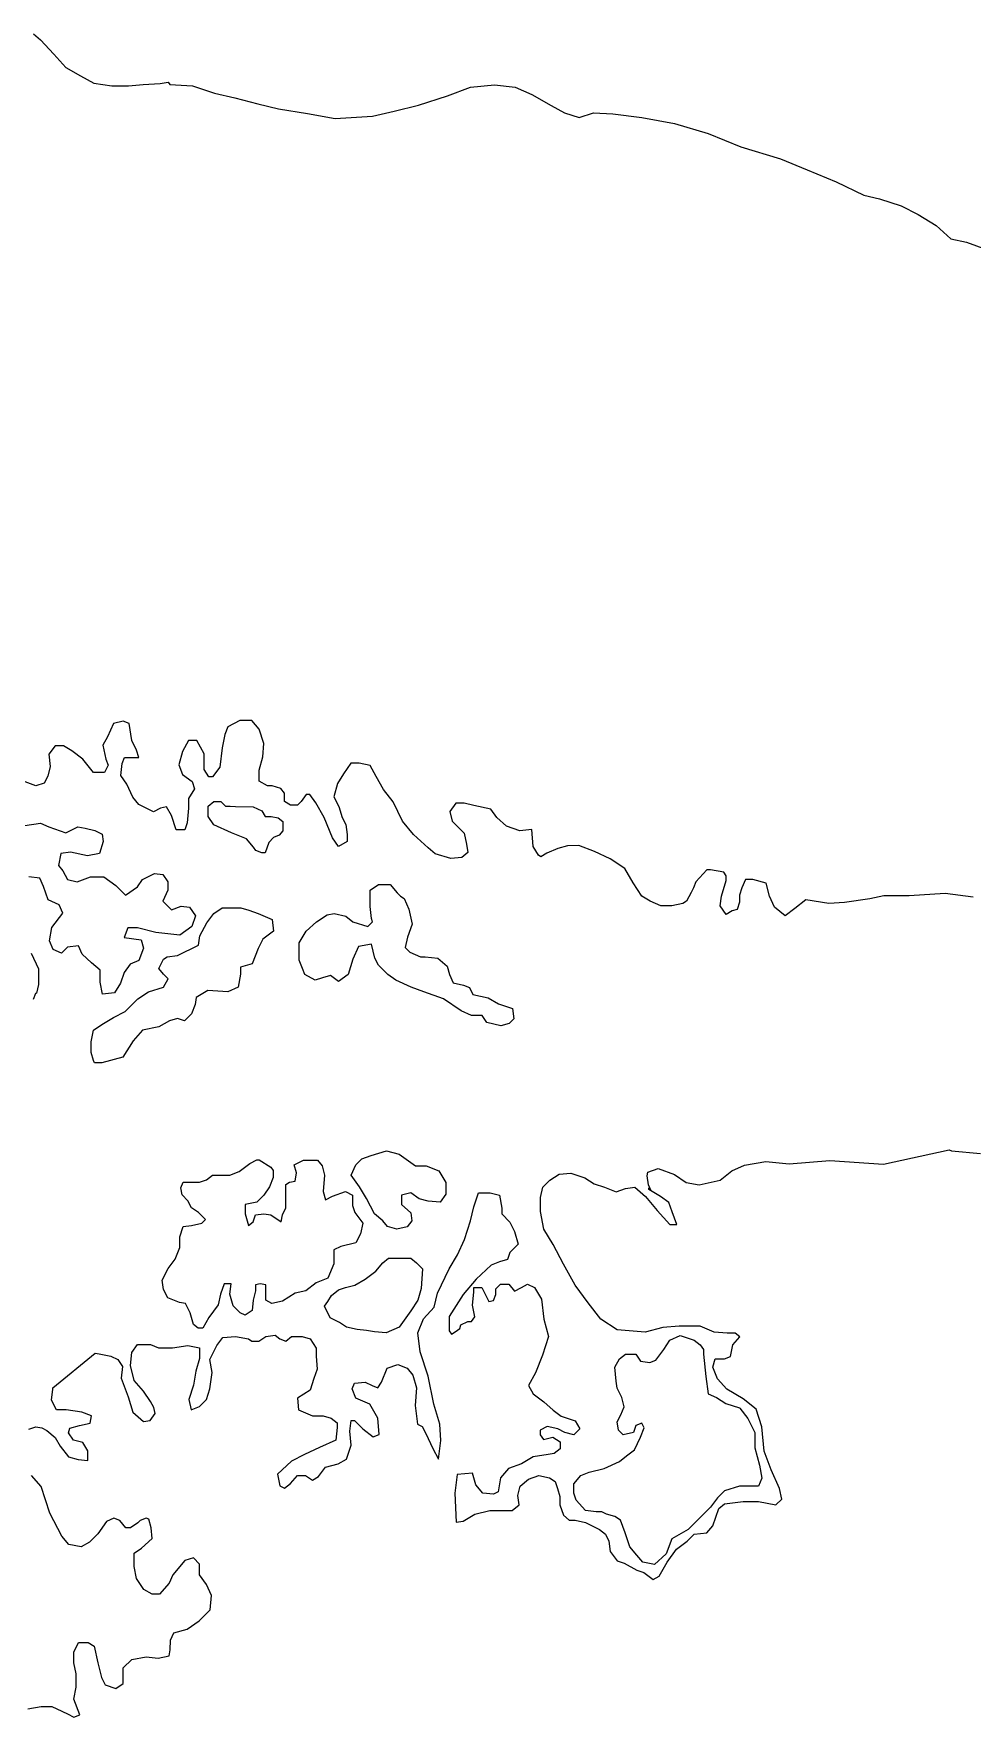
# Model space of a CAD drawing. Extents: x 283583 to 658922, y 889284 to 1241133.
# Drawn here: x 383054 to 384700, y 1102273 to 1105223 of the extents above; entities that cross this region are included whole.
import ezdxf

# ---------------------------------------------------------------- set-up
doc = ezdxf.new("R2010")
doc.units = 0
doc.header["$MEASUREMENT"] = 0
doc.layers.add('PUNTARENAS', color=7, linetype='Continuous')

msp = doc.modelspace()

# ---------------------------------------------------------------- linework, layer by layer
at = {"layer": 'PUNTARENAS', "color": 241}
for points in [[(383053.4, 1105223.1), (383066.1, 1105212.5), (383089.3, 1105187.1), (383110.5, 1105163.8), (383135.9, 1105149), (383159.2, 1105136.2), (383190.9, 1105132), (383220.5, 1105132), (383245.9, 1105134.1), (383275.6, 1105136.1), (383290, 1105138.3), (383292.5, 1105134), (383332.7, 1105131.9), (383370.8, 1105119.1), (383406.8, 1105110.6), (383447, 1105100), (383483, 1105091.5), (383533.8, 1105083), (383582.5, 1105074.5), (383648.1, 1105078.6), (383686.2, 1105087.1), (383728.5, 1105097.6), (383779.4, 1105114.5), (383819.6, 1105129.3), (383861.9, 1105133.5), (383897.9, 1105129.2), (383927.5, 1105116.5), (383961.4, 1105097.4), (383984.7, 1105084.7), (384010.1, 1105076.2), (384035.5, 1105084.6), (384069.3, 1105082.5), (384120.1, 1105076.1), (384177.3, 1105065.5), (384236.5, 1105048.5), (384293.7, 1105025.1), (384363.5, 1105003.9), (384410.1, 1104984.8), (384460.8, 1104963.6), (384509.5, 1104940.3), (384537, 1104933.9), (384575.1, 1104921.2), (384604.7, 1104906.3), (384636.5, 1104887.2), (384661.8, 1104863.9), (384689.4, 1104857.6), (384735.9, 1104840.6)], [(384701, 1103710.2), (384652.3, 1103716.6), (384588.8, 1103712.5), (384544.4, 1103712.5), (384520, 1103707.2), (384475.6, 1103700.9), (384448.1, 1103698.8), (384407.8, 1103705.2), (384388.8, 1103690.4), (384371.8, 1103677.7), (384352.8, 1103692.6), (384344.3, 1103711.6), (384338, 1103734.9), (384314.7, 1103741.3), (384302, 1103741.3), (384295.7, 1103726.5), (384291.4, 1103713.8), (384291.4, 1103701.1), (384287.2, 1103688.4), (384278.7, 1103686.3), (384268.1, 1103679.9), (384257.5, 1103694.8), (384259.7, 1103711.7), (384268.2, 1103739.2), (384268.2, 1103747.7), (384263.9, 1103754), (384240.7, 1103758.3), (384234.3, 1103758.3), (384215.2, 1103737.1), (384211, 1103726.6), (384206.8, 1103718.1), (384198.3, 1103703.3), (384191.9, 1103699.1), (384172.9, 1103694.8), (384153.8, 1103694.9), (384134.8, 1103703.3), (384120, 1103711.8), (384105.2, 1103735.1), (384090.4, 1103760.5), (384065, 1103777.5), (384037.5, 1103790.2), (384010, 1103800.8), (383989.9, 1103799.8), (383972.9, 1103795.6), (383953.9, 1103787.1), (383943.3, 1103780.8), (383938.8, 1103783.5), (383929.5, 1103798.8), (383927.4, 1103828.4), (383906.3, 1103826.3), (383883, 1103834.8), (383866.1, 1103849.6), (383855.5, 1103864.5), (383825.9, 1103870.8), (383808.9, 1103875.1), (383794.1, 1103875.1), (383783.5, 1103860.3), (383787.7, 1103843.4), (383808.9, 1103822.2), (383813.1, 1103803.1), (383815.2, 1103788.3), (383804.6, 1103779.8), (383785.6, 1103777.7), (383758, 1103786.2), (383745.4, 1103796.8), (383720, 1103820.1), (383700.9, 1103843.4), (383684, 1103877.3), (383667.1, 1103898.5), (383654.4, 1103921.8), (383643.9, 1103940.9), (383624.8, 1103945.1), (383610, 1103945.1), (383597.3, 1103926.1), (383586.7, 1103909.2), (383580.3, 1103885.9), (383588.8, 1103868.9), (383595.1, 1103849.9), (383601.5, 1103837.2), (383603.6, 1103820.2), (383603.5, 1103807.5), (383588.7, 1103799.1), (383578.1, 1103813.9), (383563.4, 1103849.9), (383548.6, 1103875.3), (383538, 1103890.2), (383531.6, 1103890.2), (383523.2, 1103877.5), (383516.8, 1103871.1), (383504.1, 1103871.1), (383493.5, 1103877.5), (383493.5, 1103892.3), (383487.2, 1103900.8), (383472.4, 1103905), (383463.9, 1103905), (383449.1, 1103913.5), (383449.1, 1103932.6), (383455.5, 1103955.9), (383457.6, 1103979.1), (383449.2, 1104004.5), (383436.5, 1104019.4), (383415.3, 1104019.4), (383394.2, 1104008.8), (383388.9, 1103995.1), (383384.6, 1103971.8), (383380.3, 1103937.9), (383367.6, 1103921), (383361.3, 1103921), (383352.8, 1103933.7), (383352.8, 1103961.2), (383340.2, 1103984.5), (383325.3, 1103984.5), (383314.7, 1103965.5), (383308.4, 1103942.2), (383314.7, 1103925.3), (383331.6, 1103912.6), (383335.8, 1103899.9), (383325.2, 1103882.9), (383325.2, 1103866), (383323.1, 1103840.6), (383318.8, 1103827.9), (383304, 1103827.9), (383295.6, 1103853.3), (383287.1, 1103868.2), (383276.5, 1103866.1), (383263.8, 1103859.7), (383238.5, 1103872.4), (383227.9, 1103885.1), (383217.3, 1103908.4), (383206.7, 1103923.3), (383208.9, 1103944.4), (383213.1, 1103955), (383238.5, 1103955), (383234.3, 1103967.7), (383225.9, 1103984.6), (383221.6, 1104014.3), (383211.1, 1104018.5), (383194.1, 1104014.3), (383183.5, 1103991), (383175, 1103976.2), (383180.3, 1103951.9), (383184.5, 1103941.3), (383178.2, 1103928.6), (383159.1, 1103928.6), (383140.1, 1103951.9), (383121.1, 1103966.7), (383106.2, 1103975.2), (383091.4, 1103975.2), (383080.8, 1103960.4), (383082.9, 1103939.3), (383078.7, 1103922.3), (383072.3, 1103909.6), (383057.5, 1103905.4), (383034.2, 1103913.9)], [(383038.4, 1103835.6), (383065.9, 1103839.8), (383080.7, 1103833.4), (383110.3, 1103822.8), (383131.5, 1103833.4), (383144.2, 1103831.2), (383161.1, 1103827), (383173.8, 1103820.6), (383175.9, 1103807.9), (383169.6, 1103786.8), (383148.4, 1103782.6), (383118.8, 1103788.9), (383101.8, 1103786.8), (383097.6, 1103765.7), (383105, 1103756.1), (383113.4, 1103741.3), (383130.4, 1103737.1), (383153.7, 1103745.5), (383176.9, 1103745.5), (383198.1, 1103730.6), (383215, 1103713.7), (383236.2, 1103728.5), (383244.7, 1103741.2), (383265.9, 1103751.8), (383280.7, 1103749.6), (383289.1, 1103736.9), (383289.1, 1103722.1), (383280.6, 1103703.1), (383295.4, 1103688.2), (383312.4, 1103694.6), (383327.2, 1103692.4), (383337.8, 1103677.6), (383331.4, 1103658.6), (383310.2, 1103643.8), (383267.9, 1103648), (383236.1, 1103656.5), (383219.2, 1103656.5), (383212.8, 1103639.6), (383242.5, 1103635.3), (383246.7, 1103620.5), (383238.2, 1103599.4), (383223.4, 1103593), (383212.8, 1103578.2), (383206.4, 1103559.2), (383195.8, 1103542.3), (383174.6, 1103540.2), (383170.4, 1103561.3), (383170.5, 1103582.5), (383155.6, 1103595.2), (383138.7, 1103610), (383132.4, 1103624.9), (383113.3, 1103622.8), (383102.7, 1103612.2), (383087.9, 1103618.6), (383081.6, 1103633.4), (383085.8, 1103656.7), (383104.9, 1103682), (383098.6, 1103696.9), (383079.5, 1103705.4), (383071.1, 1103728.6), (383064.8, 1103743.5), (383045.7, 1103745.6)], [(383049.8, 1103612.2), (383062.5, 1103584.7), (383062.5, 1103557.2), (383058.7, 1103542.2), (383057.2, 1103541.3), (383052.9, 1103530.7)], [(383045.2, 1102778), (383057.9, 1102782.2), (383068.4, 1102780.1), (383076.9, 1102775.8), (383091.7, 1102763.1), (383100.2, 1102748.3), (383115, 1102729.2), (383131.9, 1102725), (383148.8, 1102722.9), (383148.8, 1102739.8), (383140.4, 1102754.6), (383123.5, 1102758.9), (383115, 1102771.6), (383117.1, 1102780), (383134.1, 1102784.3), (383153.1, 1102788.5), (383155.3, 1102801.2), (383138.3, 1102807.5), (383110.8, 1102811.8), (383093.9, 1102811.8), (383085.4, 1102828.7), (383087.6, 1102847.8), (383087.4, 1102850.6), (383161.7, 1102911.4), (383168.6, 1102910.2), (383189.1, 1102906), (383201.3, 1102899.9), (383209.5, 1102887.6), (383207.5, 1102867.1), (383219.7, 1102834.4), (383227.9, 1102807.8), (383246.3, 1102791.4), (383258.5, 1102793.4), (383266.7, 1102805.7), (383264.7, 1102815.9), (383258.6, 1102826.2), (383246.3, 1102844.6), (383230, 1102863), (383223.8, 1102889.6), (383225.9, 1102912.2), (383236.2, 1102926.5), (383258.7, 1102926.4), (383273, 1102920.3), (383297.5, 1102920.3), (383324.1, 1102924.3), (383344.6, 1102920.2), (383344.6, 1102901.8), (383338.4, 1102879.3), (383334.3, 1102854.8), (383326.1, 1102830.2), (383330.2, 1102811.8), (383344.5, 1102817.9), (383356.8, 1102830.2), (383363, 1102848.6), (383367.1, 1102877.2), (383363, 1102899.8), (383375.3, 1102924.3), (383385.6, 1102938.6), (383408.1, 1102940.6), (383430.6, 1102936.5), (383436.7, 1102932.4), (383449, 1102932.4), (383461.3, 1102940.6), (383477.6, 1102942.6), (383485.8, 1102936.5), (383496, 1102932.4), (383506.3, 1102940.5), (383524.7, 1102940.5), (383539, 1102936.4), (383549.2, 1102920), (383549.2, 1102905.7), (383551.3, 1102883.2), (383545.1, 1102866.8), (383538.9, 1102846.4), (383516.4, 1102832.1), (383518.4, 1102811.6), (383543, 1102801.4), (383561.4, 1102801.3), (383575.7, 1102797.2), (383586, 1102789), (383586, 1102780.9), (383583.9, 1102758.4), (383555.2, 1102746.1), (383528.6, 1102733.8), (383506.1, 1102721.6), (383481.5, 1102699.1), (383485.6, 1102678.6), (383493.8, 1102674.5), (383504, 1102682.7), (383516.3, 1102697), (383530.6, 1102697), (383542.9, 1102688.8), (383553.1, 1102694.9), (383565.4, 1102711.3), (383587.9, 1102717.4), (383602.3, 1102725.6), (383610.5, 1102750.1), (383608.5, 1102774.7), (383610.5, 1102793.1), (383616.7, 1102793.1), (383631, 1102778.8), (383649.4, 1102764.4), (383659.6, 1102768.5), (383657.6, 1102797.2), (383643.3, 1102821.7), (383618.7, 1102832), (383612.6, 1102848.4), (383616.7, 1102858.6), (383635.1, 1102860.6), (383647.4, 1102854.5), (383657.6, 1102850.4), (383663.8, 1102860.6), (383674, 1102885.1), (383692.5, 1102891.3), (383708.8, 1102885.1), (383719, 1102872.8), (383725.2, 1102850.3), (383723.1, 1102819.6), (383727.2, 1102786.9), (383735.3, 1102782.8), (383741.5, 1102770.5), (383753.7, 1102743.9), (383763.9, 1102725.5), (383766, 1102743.9), (383768.1, 1102758.2), (383766, 1102786.8), (383755.8, 1102821.6), (383745.6, 1102870.8), (383731.4, 1102913.7), (383727.3, 1102946.5), (383737.6, 1102971), (383756, 1102991.5), (383762.1, 1103016), (383782.6, 1103059), (383797, 1103083.5), (383809.3, 1103110.1), (383819.6, 1103142.9), (383825.7, 1103167.4), (383833.9, 1103192), (383854.4, 1103191.9), (383870.8, 1103187.8), (383874.8, 1103165.3), (383874.8, 1103155.1), (383889.1, 1103140.7), (383897.3, 1103124.4), (383903.4, 1103101.9), (383889.1, 1103087.5), (383885, 1103075.3), (383870.7, 1103071.2), (383856.3, 1103065.1), (383829.7, 1103040.5), (383807.2, 1103013.9), (383782.6, 1102975.1), (383782.6, 1102950.5), (383786.6, 1102944.4), (383792.8, 1102948.5), (383801, 1102954.6), (383803, 1102960.7), (383815.3, 1102966.9), (383821.4, 1102966.9), (383827.6, 1102975), (383823.5, 1102995.5), (383825.6, 1103018), (383825.6, 1103026.2), (383839.9, 1103026.2), (383852.2, 1103001.6), (383860.4, 1103003.7), (383864.5, 1103013.9), (383864.5, 1103024.1), (383872.7, 1103032.3), (383887, 1103032.3), (383897.2, 1103020), (383909.5, 1103026.1), (383919.7, 1103032.3), (383932, 1103026.1), (383944.3, 1103005.6), (383948.3, 1102970.8), (383956.5, 1102940.1), (383946.2, 1102907.4), (383933.9, 1102876.7), (383921.6, 1102854.2), (383929.8, 1102839.9), (383948.2, 1102825.6), (383964.6, 1102811.2), (383978.9, 1102801), (384003.4, 1102792.8), (384011.6, 1102778.4), (384001.3, 1102768.2), (383985, 1102772.3), (383972.7, 1102778.5), (383954.3, 1102782.6), (383942, 1102776.5), (383942, 1102768.3), (383948.1, 1102760.1), (383964.5, 1102764.2), (383976.8, 1102756), (383976.8, 1102743.7), (383966.5, 1102735.5), (383956.3, 1102733.5), (383929.7, 1102729.4), (383909.2, 1102717.1), (383886.7, 1102709), (383872.4, 1102692.6), (383868.2, 1102668.1), (383860.1, 1102664), (383841.6, 1102666), (383829.4, 1102680.4), (383823.3, 1102700.8), (383796.6, 1102698.8), (383792.5, 1102666.1), (383794.5, 1102614.9), (383806.8, 1102617), (383827.3, 1102629.2), (383853.9, 1102635.3), (383892.8, 1102635.3), (383905.1, 1102645.5), (383903, 1102661.9), (383907.1, 1102678.3), (383921.5, 1102690.5), (383939.9, 1102696.6), (383958.3, 1102692.5), (383968.5, 1102686.4), (383972.6, 1102674.1), (383976.7, 1102659.8), (383976.7, 1102645.5), (383982.8, 1102627), (383993, 1102618.8), (384003.3, 1102618.8), (384021.7, 1102614.7), (384046.2, 1102602.4), (384056.4, 1102594.2), (384062.6, 1102581.9), (384064.6, 1102563.5), (384076.9, 1102547.1), (384089.1, 1102543), (384111.6, 1102530.7), (384123.9, 1102526.6), (384140.3, 1102514.3), (384150.5, 1102520.5), (384164.9, 1102545), (384181.2, 1102567.5), (384199.7, 1102581.8), (384212, 1102594.1), (384234.5, 1102596.1), (384244.7, 1102608.4), (384255, 1102639.1), (384265.2, 1102647.2), (384298, 1102651.3), (384324.6, 1102651.3), (384355.3, 1102645.1), (384365.5, 1102655.3), (384361.4, 1102673.8), (384347.1, 1102706.5), (384334.9, 1102739.3), (384330.8, 1102782.2), (384320.6, 1102812.9), (384298.1, 1102831.4), (384269.5, 1102847.8), (384253.1, 1102866.2), (384245, 1102886.7), (384249.1, 1102901), (384265.4, 1102901), (384275.7, 1102905.1), (384279.8, 1102925.5), (384292.1, 1102939.8), (384283.9, 1102946), (384269.6, 1102946), (384247.1, 1102948.1), (384222.5, 1102958.3), (384185.7, 1102958.4), (384157, 1102956.3), (384126.3, 1102948.2), (384077.2, 1102952.3), (384048.6, 1102970.8), (384026.1, 1102999.4), (384003.6, 1103030.1), (383983.2, 1103067), (383964.8, 1103101.8), (383948.5, 1103128.4), (383942.4, 1103159.1), (383942.4, 1103183.7), (383946.5, 1103202.1), (383958.8, 1103214.4), (383975.2, 1103224.6), (383995.6, 1103226.6), (384020.2, 1103218.4), (384036.5, 1103208.1), (384054.9, 1103202), (384075.4, 1103193.8), (384091.8, 1103199.9), (384108.1, 1103201.9), (384126.5, 1103185.6), (384147, 1103161), (384169.5, 1103136.4), (384181.8, 1103136.4), (384173.6, 1103158.9), (384167.5, 1103175.3), (384153.2, 1103185.5), (384132.7, 1103197.8), (384132.3, 1103201), (384136.8, 1103195.8), (384131.7, 1103205.9), (384129.8, 1103221.9), (384130.7, 1103228.5), (384149.1, 1103234.6), (384177.7, 1103224.4), (384198.2, 1103210), (384220.7, 1103205.9), (384257.5, 1103214.1), (384278, 1103230.4), (384300.5, 1103240.7), (384337.4, 1103246.8), (384378.3, 1103242.6), (384449.9, 1103248.7), (384544.1, 1103242.5), (384658.9, 1103267.2), (384663.3, 1103265.6), (384713.9, 1103260.7)], [(383043.7, 1102287.9), (383066.9, 1102292.2), (383086, 1102292.1), (383094.5, 1102287.9), (383113.5, 1102279.4), (383124.1, 1102273.1), (383134.7, 1102277.3), (383124.1, 1102304.8), (383128.4, 1102326), (383128.4, 1102349.3), (383124.2, 1102368.3), (383124.2, 1102387.4), (383132.7, 1102404.3), (383149.6, 1102404.3), (383160.2, 1102397.9), (383166.5, 1102368.3), (383172.8, 1102342.9), (383179.2, 1102330.2), (383198.2, 1102323.8), (383210.9, 1102332.2), (383211, 1102359.8), (383225.8, 1102374.6), (383251.2, 1102378.8), (383272.4, 1102376.6), (383291.4, 1102380.9), (383293.5, 1102391.4), (383293.6, 1102408.4), (383299.9, 1102421.1), (383323.2, 1102427.4), (383344.4, 1102442.2), (383363.5, 1102461.2), (383365.6, 1102486.6), (383357.1, 1102505.7), (383344.5, 1102522.6), (383344.5, 1102541.7), (383333.9, 1102552.3), (383319.1, 1102548.1), (383297.9, 1102522.7), (383291.5, 1102507.9), (383274.6, 1102488.8), (383261.9, 1102488.8), (383247.1, 1102497.3), (383234.4, 1102516.4), (383230.2, 1102537.6), (383230.2, 1102560.8), (383242.9, 1102569.3), (383262, 1102586.2), (383259.9, 1102605.3), (383255.6, 1102620.1), (383251.4, 1102622.2), (383240.8, 1102618), (383236.6, 1102613.8), (383223.9, 1102605.3), (383215.4, 1102605.3), (383204.8, 1102618), (383194.3, 1102622.3), (383181.5, 1102615.9), (383166.7, 1102594.8), (383151.9, 1102580), (383137.1, 1102571.5), (383115.9, 1102575.8), (383103.2, 1102590.6), (383082.1, 1102630.8), (383067.3, 1102677.4), (383050.4, 1102696.5)]]:
    msp.add_lwpolyline(points, dxfattribs=at)
for points in [[(383443.6, 1103791.9), (383439.5, 1103798), (383427.3, 1103812.4), (383400.7, 1103822.6), (383370, 1103837), (383359.8, 1103851.3), (383359.8, 1103869.7), (383370, 1103877.9), (383382.3, 1103877.9), (383390.5, 1103869.7), (383398.7, 1103869.7), (383407.9, 1103868.7), (383438.6, 1103868.6), (383453.9, 1103861.5), (383460, 1103851.2), (383470.3, 1103851.2), (383482.5, 1103849.1), (383490.7, 1103843), (383490.7, 1103826.6), (383484.6, 1103818.5), (383474.3, 1103814.4), (383466.1, 1103806.2), (383460, 1103787.8), (383453.8, 1103787.8)], [(383691.2, 1103718), (383697.3, 1103711.8), (383703.4, 1103707.8), (383711.6, 1103689.3), (383717.7, 1103662.7), (383709.5, 1103640.2), (383705.4, 1103621.8), (383713.6, 1103613.6), (383732, 1103605.4), (383740.2, 1103605.4), (383762.7, 1103603.3), (383779, 1103589), (383783.1, 1103574.7), (383789.2, 1103560.3), (383807.7, 1103556.2), (383817.9, 1103552.1), (383824, 1103539.8), (383850.6, 1103533.7), (383869, 1103523.4), (383893.6, 1103515.2), (383895.6, 1103496.8), (383887.4, 1103488.6), (383873.1, 1103484.5), (383848.5, 1103490.7), (383840.3, 1103503), (383821.9, 1103503), (383803.5, 1103511.2), (383772.8, 1103531.7), (383738.1, 1103544), (383715.6, 1103552.2), (383689, 1103564.5), (383674.7, 1103574.8), (383658.3, 1103591.2), (383652.2, 1103603.4), (383646.1, 1103628), (383623.5, 1103623.9), (383613.3, 1103601.4), (383605.1, 1103574.8), (383588.7, 1103562.6), (383574.4, 1103572.8), (383560.1, 1103568.7), (383547.8, 1103564.6), (383529.4, 1103574.9), (383525.3, 1103585.1), (383519.2, 1103599.5), (383519.2, 1103630.2), (383531.5, 1103650.6), (383549.9, 1103667), (383568.3, 1103679.2), (383580.6, 1103681.3), (383601.1, 1103677.1), (383613.4, 1103666.9), (383639.9, 1103658.7), (383648.1, 1103666.9), (383646.1, 1103673), (383644.1, 1103693.5), (383644.1, 1103722.1), (383658.4, 1103732.3), (383678.9, 1103732.3)], [(383154.8, 1103438.1), (383154.8, 1103456.5), (383158.9, 1103477), (383173.2, 1103487.2), (383193.7, 1103499.5), (383214.2, 1103509.7), (383236.7, 1103532.2), (383255.1, 1103544.4), (383281.7, 1103552.6), (383289.9, 1103566.9), (383281.8, 1103575.1), (383273.6, 1103585.4), (383281.8, 1103601.7), (383287.9, 1103605.8), (383306.3, 1103607.8), (383343.2, 1103626.2), (383345.3, 1103642.6), (383357.6, 1103665.1), (383369.8, 1103681.4), (383384.2, 1103691.7), (383416.9, 1103691.6), (383431.2, 1103687.5), (383447.6, 1103681.4), (383472.2, 1103671.1), (383474.2, 1103650.7), (383455.8, 1103636.4), (383447.6, 1103620), (383437.3, 1103593.4), (383416.8, 1103587.3), (383416.8, 1103575), (383412.7, 1103552.5), (383394.3, 1103544.3), (383359.5, 1103546.4), (383339, 1103534.1), (383337, 1103521.9), (383330.8, 1103505.5), (383318.5, 1103493.2), (383306.2, 1103497.3), (383291.9, 1103493.3), (383273.5, 1103483), (383244.8, 1103476.9), (383228.4, 1103458.5), (383210, 1103429.9), (383173.2, 1103419.7), (383160.9, 1103419.7), (383158.8, 1103423.8)], [(383445.2, 1103249.6), (383449.3, 1103249.6), (383469.7, 1103237.3), (383473.8, 1103231.2), (383473.8, 1103218.9), (383467.6, 1103202.5), (383457.4, 1103188.2), (383445.1, 1103175.9), (383424.6, 1103171.9), (383424.6, 1103155.5), (383430.7, 1103135), (383438.9, 1103141.2), (383443, 1103153.4), (383457.4, 1103155.5), (383469.6, 1103153.4), (383488, 1103141.1), (383490.1, 1103153.4), (383496.3, 1103165.7), (383496.3, 1103206.6), (383502.4, 1103210.7), (383512.7, 1103212.7), (383514.7, 1103227), (383510.6, 1103241.4), (383527, 1103249.5), (383551.6, 1103249.5), (383559.8, 1103239.3), (383563.8, 1103222.9), (383561.8, 1103194.2), (383565.8, 1103179.9), (383578.1, 1103186), (383600.6, 1103194.2), (383612.9, 1103188.1), (383612.9, 1103169.6), (383617, 1103157.4), (383631.3, 1103138.9), (383627.2, 1103120.5), (383619, 1103104.2), (383592.4, 1103098), (383580.1, 1103091.9), (383580.1, 1103067.4), (383569.8, 1103042.8), (383549.3, 1103034.6), (383530.9, 1103020.3), (383512.5, 1103016.3), (383490, 1103002), (383471.6, 1102997.9), (383461.3, 1103004), (383461.3, 1103030.6), (383451.1, 1103032.7), (383442.9, 1103030.6), (383442.9, 1103020.4), (383438.8, 1103004), (383436.8, 1102985.6), (383424.5, 1102977.5), (383416.3, 1102981.6), (383404, 1102993.8), (383397.9, 1103014.3), (383400, 1103032.7), (383387.7, 1103032.7), (383381.5, 1103014.3), (383377.4, 1102995.9), (383361, 1102973.4), (383350.8, 1102955), (383342.6, 1102955), (383334.4, 1102961.2), (383328.3, 1102981.6), (383320.1, 1102998), (383309.9, 1103000.1), (383289.4, 1103008.3), (383281.3, 1103022.6), (383279.2, 1103039), (383289.5, 1103059.4), (383301.8, 1103075.8), (383310, 1103096.2), (383310, 1103114.7), (383316.1, 1103133.1), (383330.5, 1103135.1), (383348.9, 1103139.2), (383355, 1103145.3), (383342.8, 1103157.6), (383330.5, 1103165.8), (383324.4, 1103178.1), (383314.2, 1103188.3), (383312.1, 1103200.6), (383316.2, 1103210.8), (383344.9, 1103210.8), (383357.2, 1103214.9), (383367.4, 1103223.1), (383398.1, 1103223), (383414.5, 1103229.2), (383432.9, 1103243.5)], [(383672.3, 1103265.8), (383694.8, 1103259.6), (383723.5, 1103239.1), (383741.9, 1103239.1), (383764.4, 1103230.9), (383776.6, 1103210.4), (383776.6, 1103190), (383766.4, 1103175.6), (383745.9, 1103177.7), (383729.6, 1103181.8), (383715.2, 1103192.1), (383698.9, 1103188), (383698.9, 1103171.6), (383715.2, 1103157.3), (383717.2, 1103142.9), (383709, 1103132.7), (383690.6, 1103128.6), (383674.3, 1103132.8), (383666.1, 1103143), (383651.8, 1103155.3), (383637.5, 1103181.9), (383625.2, 1103202.4), (383610.9, 1103222.9), (383619.1, 1103241.3), (383629.3, 1103251.5), (383645.7, 1103257.6)], [(383620.9, 1102952.7), (383602.5, 1102956.8), (383590.2, 1102965), (383573.8, 1102973.2), (383563.6, 1102993.7), (383569.8, 1103001.9), (383575.9, 1103012.1), (383588.2, 1103022.3), (383600.5, 1103026.4), (383616.9, 1103030.5), (383635.3, 1103040.7), (383653.7, 1103055), (383666, 1103069.3), (383676.3, 1103077.5), (383715.1, 1103077.5), (383725.4, 1103069.3), (383735.6, 1103059), (383733.5, 1103024.2), (383727.3, 1103003.8), (383715.1, 1102985.4), (383694.6, 1102956.8), (383672, 1102946.5), (383651.6, 1102948.6), (383637.3, 1102950.7)], [(384291.6, 1102815.1), (384292, 1102815), (384306.3, 1102796.6), (384318.5, 1102772), (384318.5, 1102745.4), (384326.7, 1102714.7), (384330.7, 1102692.2), (384324.6, 1102677.9), (384291.8, 1102677.9), (384265.2, 1102669.7), (384252.9, 1102657.5), (384240.7, 1102641.1), (384201.7, 1102602.3), (384173.1, 1102585.9), (384162.8, 1102559.3), (384142.3, 1102540.9), (384121.9, 1102545.1), (384111.7, 1102557.3), (384099.4, 1102571.7), (384091.2, 1102596.2), (384083.1, 1102618.8), (384072.8, 1102624.9), (384058.5, 1102629), (384050.3, 1102633.1), (384040.1, 1102633.1), (384021.7, 1102635.2), (384005.3, 1102653.6), (384001.3, 1102665.9), (384001.3, 1102682.3), (384013.6, 1102696.6), (384027.9, 1102702.7), (384054.5, 1102708.8), (384081.1, 1102721.1), (384093.4, 1102731.3), (384107.7, 1102741.5), (384118, 1102764), (384124.1, 1102780.4), (384120.1, 1102788.6), (384109.8, 1102784.5), (384105.7, 1102772.2), (384087.3, 1102768.1), (384079.1, 1102776.3), (384077.1, 1102790.7), (384083.2, 1102802.9), (384089.4, 1102817.2), (384085.3, 1102833.6), (384077.1, 1102850), (384075.1, 1102862.3), (384073.1, 1102886.8), (384081.3, 1102901.2), (384091.5, 1102909.3), (384109.9, 1102909.3), (384118.1, 1102897), (384134.5, 1102895), (384144.7, 1102899), (384159, 1102917.5), (384169.3, 1102933.8), (384187.7, 1102942), (384212.3, 1102933.8), (384222.5, 1102925.6), (384228.6, 1102917.4), (384228.6, 1102909.2), (384232.7, 1102870.3), (384236.7, 1102839.6), (384251.1, 1102833.5), (384267.4, 1102823.2)]]:
    msp.add_lwpolyline(points, close=True, dxfattribs=at)

doc.saveas('drawing.dxf')
